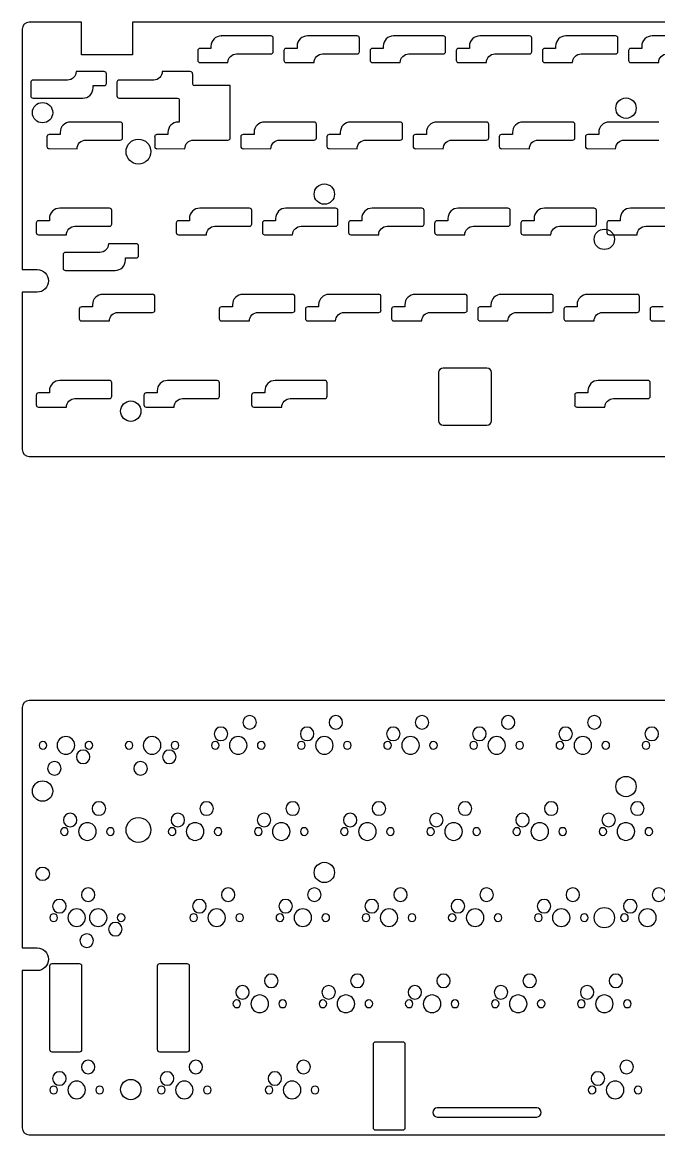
# Model space of a CAD drawing. Header units: millimetres. Extents: x -143 to 143, y -788 to -242.
# Drawn here: x -142.9 to -2.2, y -788.5 to -542.5 of the extents above; entities that cross this region are included whole.
import ezdxf

# ---------------------------------------------------------------- set-up
doc = ezdxf.new("R2010")
doc.units = ezdxf.units.MM
doc.header["$MEASUREMENT"] = 0
for name, color, linetype, true_color in [('IXPE  NEW', 4, 'Continuous', 0x00ffff), ('PET', 5, 'Continuous', 0x0000ff), ('Poron', 1, 'Continuous', 0xff0000), ('Under', 173, 'Continuous', 0x4564d7)]:
    doc.layers.add(name, color=color, linetype=linetype, true_color=true_color)

msp = doc.modelspace()

# ---------------------------------------------------------------- linework, layer by layer
at = {"layer": 'IXPE  NEW'}
for points in [[(-105.26, -553.87), (-105.26, -556.09)], [(-96.92, -565.05), (-96.92, -556.49), (-104.86, -556.49)], [(-110.48, -559.26), (-108.59, -559.26)], [(-108.19, -559.66), (-108.19, -564.55)]]:
    msp.add_lwpolyline(points, dxfattribs=at)
for centre in [(-14.21, -590.48, 4.62), (-14.21, -740.48, 4.62)]:
    msp.add_circle(centre, 2.25, dxfattribs=at)
msp.add_arc((-104.86, -556.09, 4.62), 0.4, 180, 270, dxfattribs=at)
at = {"layer": 'IXPE  NEW', "extrusion": (0, 0, -1)}
msp.add_arc((108.59, -559.66, -4.62), 0.4, 90, 180, dxfattribs=at)
at = {"layer": 'PET'}
for p, q in [((-136.79, -769.69, 4.62), (-136.79, -751.12, 4.62)), ((-136.29, -750.62, 4.62), (-130.29, -750.62, 4.62)), ((-129.79, -751.12, 4.62), (-129.79, -769.69, 4.62)), ((-112.99, -769.69, 4.62), (-112.99, -751.12, 4.62)), ((-112.49, -750.62, 4.62), (-106.49, -750.62, 4.62)), ((-105.99, -751.12, 4.62), (-105.99, -769.69, 4.62)), ((-65.28, -786.98, 4.62), (-65.28, -768.41, 4.62)), ((-64.78, -767.91, 4.62), (-58.78, -767.91, 4.62)), ((-58.28, -768.41, 4.62), (-58.28, -786.98, 4.62)), ((-130.29, -770.19, 4.62), (-136.29, -770.19, 4.62)), ((-106.49, -770.19, 4.62), (-112.49, -770.19, 4.62)), ((-58.78, -787.48, 4.62), (-64.78, -787.48, 4.62))]:
    msp.add_line(p, q, dxfattribs=at)
for points in [[(-142.91, -693.98), (-142.91, -747.18), (-139.6, -747.18)], [(-139.6, -752.18), (-142.91, -752.18), (-142.91, -786.98)], [(-29.14, -782.56), (-51.14, -782.56)], [(-51.14, -784.56), (-29.14, -784.56)]]:
    msp.add_lwpolyline(points, dxfattribs=at)
for centre, radius in [((-138.41, -712.48, 4.62), 2.25), ((-9.41, -711.48, 4.62), 2.25), ((-117.21, -721.08, 4.62), 2.75), ((-138.41, -730.78, 3.22), 1.5), ((-76.11, -730.48, 4.62), 2.25), ((-118.91, -778.48, 4.62), 2.25)]:
    msp.add_circle(centre, radius, dxfattribs=at)
for centre, radius, start, end in [((-141.41, -693.98, 4.62), 1.5, 90, 180), ((-92.62, -697.3, 4.62), 1.5, 0, 180), ((-73.57, -697.3, 4.62), 1.5, 0, 180), ((-54.52, -697.3, 4.62), 1.5, 0, 180), ((-35.47, -697.3, 4.62), 1.5, 0, 180), ((-16.42, -697.3, 4.62), 1.5, 0, 180), ((-98.97, -699.84, 4.62), 1.5, 0, 180), ((-92.62, -697.3, 4.62), 1.5, 180, 0), ((-79.92, -699.84, 4.62), 1.5, 0, 180), ((-73.57, -697.3, 4.62), 1.5, 180, 0), ((-60.87, -699.84, 4.62), 1.5, 0, 180), ((-54.52, -697.3, 4.62), 1.5, 180, 0), ((-41.82, -699.84, 4.62), 1.5, 0, 180), ((-35.47, -697.3, 4.62), 1.5, 180, 0), ((-22.77, -699.84, 4.62), 1.5, 0, 180), ((-16.42, -697.3, 4.62), 1.5, 180, 0), ((-3.72, -699.84, 4.62), 1.5, 0, 180), ((-133.26, -702.38, 4.62), 1.95, 360, 180), ((-114.21, -702.38, 4.62), 1.95, 360, 180), ((-98.97, -699.84, 4.62), 1.5, 180, 0), ((-95.16, -702.38, 4.62), 1.95, 360, 180), ((-79.92, -699.84, 4.62), 1.5, 180, 0), ((-76.11, -702.38, 4.62), 1.95, 360, 180), ((-60.87, -699.84, 4.62), 1.5, 180, 0), ((-57.06, -702.38, 4.62), 1.95, 360, 180), ((-41.82, -699.84, 4.62), 1.5, 180, 0), ((-38.01, -702.38, 4.62), 1.95, 360, 180), ((-22.77, -699.84, 4.62), 1.5, 180, 0), ((-18.96, -702.38, 4.62), 1.95, 360, 180), ((-3.72, -699.84, 4.62), 1.5, 180, 0), ((-138.34, -702.38, 4.62), 0.85, 0, 180), ((-138.34, -702.38, 4.62), 0.85, 180, 0), ((-133.26, -702.38, 4.62), 1.95, 180, 360), ((-129.45, -704.92, 4.62), 1.5, 0, 180), ((-128.18, -702.38, 4.62), 0.85, 0, 180), ((-128.18, -702.38, 4.62), 0.85, 180, 0), ((-119.29, -702.38, 4.62), 0.85, 0, 180), ((-119.29, -702.38, 4.62), 0.85, 180, 0), ((-114.21, -702.38, 4.62), 1.95, 180, 360), ((-110.4, -704.92, 4.62), 1.5, 0, 180), ((-109.13, -702.38, 4.62), 0.85, 0, 180), ((-109.13, -702.38, 4.62), 0.85, 180, 0), ((-100.24, -702.38, 4.62), 0.85, 0, 180), ((-100.24, -702.38, 4.62), 0.85, 180, 0), ((-95.16, -702.38, 4.62), 1.95, 180, 360), ((-90.08, -702.38, 4.62), 0.85, 0, 180), ((-90.08, -702.38, 4.62), 0.85, 180, 0), ((-81.19, -702.38, 4.62), 0.85, 0, 180), ((-81.19, -702.38, 4.62), 0.85, 180, 0), ((-76.11, -702.38, 4.62), 1.95, 180, 360), ((-71.03, -702.38, 4.62), 0.85, 0, 180), ((-71.03, -702.38, 4.62), 0.85, 180, 0), ((-62.14, -702.38, 4.62), 0.85, 0, 180), ((-62.14, -702.38, 4.62), 0.85, 180, 0), ((-57.06, -702.38, 4.62), 1.95, 180, 360), ((-51.98, -702.38, 4.62), 0.85, 0, 180), ((-51.98, -702.38, 4.62), 0.85, 180, 0), ((-43.09, -702.38, 4.62), 0.85, 0, 180), ((-43.09, -702.38, 4.62), 0.85, 180, 0), ((-38.01, -702.38, 4.62), 1.95, 180, 360), ((-32.93, -702.38, 4.62), 0.85, 0, 180), ((-32.93, -702.38, 4.62), 0.85, 180, 0), ((-24.04, -702.38, 4.62), 0.85, 0, 180), ((-24.04, -702.38, 4.62), 0.85, 180, 0), ((-18.96, -702.38, 4.62), 1.95, 180, 360), ((-13.88, -702.38, 4.62), 0.85, 0, 180), ((-13.88, -702.38, 4.62), 0.85, 180, 0), ((-4.99, -702.38, 4.62), 0.85, 0, 180), ((-4.99, -702.38, 4.62), 0.85, 180, 0), ((-135.8, -707.46, 4.62), 1.5, 0, 180), ((-129.45, -704.92, 4.62), 1.5, 180, 0), ((-116.75, -707.46, 4.62), 1.5, 0, 180), ((-110.4, -704.92, 4.62), 1.5, 180, 0), ((-135.8, -707.46, 4.62), 1.5, 180, 0), ((-116.75, -707.46, 4.62), 1.5, 180, 0), ((-125.96, -716.35, 4.62), 1.5, 0, 180), ((-102.15, -716.35, 4.62), 1.5, 0, 180), ((-83.1, -716.35, 4.62), 1.5, 0, 180), ((-64.05, -716.35, 4.62), 1.5, 0, 180), ((-45, -716.35, 4.62), 1.5, 0, 180), ((-25.95, -716.35, 4.62), 1.5, 0, 180), ((-6.9, -716.35, 4.62), 1.5, 0, 180), ((-132.31, -718.89, 4.62), 1.5, 0, 180), ((-125.96, -716.35, 4.62), 1.5, 180, 0), ((-108.5, -718.89, 4.62), 1.5, 0, 180), ((-102.15, -716.35, 4.62), 1.5, 180, 0), ((-89.45, -718.89, 4.62), 1.5, 0, 180), ((-83.1, -716.35, 4.62), 1.5, 180, 0), ((-70.4, -718.89, 4.62), 1.5, 0, 180), ((-64.05, -716.35, 4.62), 1.5, 180, 0), ((-51.35, -718.89, 4.62), 1.5, 0, 180), ((-45, -716.35, 4.62), 1.5, 180, 0), ((-32.3, -718.89, 4.62), 1.5, 0, 180), ((-25.95, -716.35, 4.62), 1.5, 180, 0), ((-13.25, -718.89, 4.62), 1.5, 0, 180), ((-6.9, -716.35, 4.62), 1.5, 180, 0), ((-133.58, -721.43, 4.62), 0.85, 0, 180), ((-132.31, -718.89, 4.62), 1.5, 180, 0), ((-128.5, -721.43, 4.62), 1.95, 360, 180), ((-123.42, -721.43, 4.62), 0.85, 0, 180), ((-109.77, -721.43, 4.62), 0.85, 0, 180), ((-108.5, -718.89, 4.62), 1.5, 180, 0), ((-104.69, -721.43, 4.62), 1.95, 360, 180), ((-99.61, -721.43, 4.62), 0.85, 0, 180), ((-90.72, -721.43, 4.62), 0.85, 0, 180), ((-89.45, -718.89, 4.62), 1.5, 180, 0), ((-85.64, -721.43, 4.62), 1.95, 360, 180), ((-80.56, -721.43, 4.62), 0.85, 0, 180), ((-71.67, -721.43, 4.62), 0.85, 0, 180), ((-70.4, -718.89, 4.62), 1.5, 180, 0), ((-66.59, -721.43, 4.62), 1.95, 360, 180), ((-61.51, -721.43, 4.62), 0.85, 0, 180), ((-52.62, -721.43, 4.62), 0.85, 0, 180), ((-51.35, -718.89, 4.62), 1.5, 180, 0), ((-47.54, -721.43, 4.62), 1.95, 360, 180), ((-42.46, -721.43, 4.62), 0.85, 0, 180), ((-33.57, -721.43, 4.62), 0.85, 0, 180), ((-32.3, -718.89, 4.62), 1.5, 180, 0), ((-28.49, -721.43, 4.62), 1.95, 360, 180), ((-23.41, -721.43, 4.62), 0.85, 0, 180), ((-14.52, -721.43, 4.62), 0.85, 0, 180), ((-13.25, -718.89, 4.62), 1.5, 180, 0), ((-9.44, -721.43, 4.62), 1.95, 360, 180), ((-4.36, -721.43, 4.62), 0.85, 0, 180), ((-133.58, -721.43, 4.62), 0.85, 180, 0), ((-128.5, -721.43, 4.62), 1.95, 180, 360), ((-123.42, -721.43, 4.62), 0.85, 180, 0), ((-109.77, -721.43, 4.62), 0.85, 180, 0), ((-104.69, -721.43, 4.62), 1.95, 180, 360), ((-99.61, -721.43, 4.62), 0.85, 180, 0), ((-90.72, -721.43, 4.62), 0.85, 180, 0), ((-85.64, -721.43, 4.62), 1.95, 180, 360), ((-80.56, -721.43, 4.62), 0.85, 180, 0), ((-71.67, -721.43, 4.62), 0.85, 180, 0), ((-66.59, -721.43, 4.62), 1.95, 180, 360), ((-61.51, -721.43, 4.62), 0.85, 180, 0), ((-52.62, -721.43, 4.62), 0.85, 180, 0), ((-47.54, -721.43, 4.62), 1.95, 180, 360), ((-42.46, -721.43, 4.62), 0.85, 180, 0), ((-33.57, -721.43, 4.62), 0.85, 180, 0), ((-28.49, -721.43, 4.62), 1.95, 180, 360), ((-23.41, -721.43, 4.62), 0.85, 180, 0), ((-14.52, -721.43, 4.62), 0.85, 180, 0), ((-9.44, -721.43, 4.62), 1.95, 180, 360), ((-4.36, -721.43, 4.62), 0.85, 180, 0), ((-128.34, -735.4, 4.62), 1.5, 0, 180), ((-128.34, -735.4, 4.62), 1.5, 180, 0), ((-97.38, -735.4, 4.62), 1.5, 0, 180), ((-97.38, -735.4, 4.62), 1.5, 180, 0), ((-78.33, -735.4, 4.62), 1.5, 0, 180), ((-78.33, -735.4, 4.62), 1.5, 180, 0), ((-59.28, -735.4, 4.62), 1.5, 0, 180), ((-59.28, -735.4, 4.62), 1.5, 180, 0), ((-40.23, -735.4, 4.62), 1.5, 0, 180), ((-40.23, -735.4, 4.62), 1.5, 180, 0), ((-21.18, -735.4, 4.62), 1.5, 0, 180), ((-21.18, -735.4, 4.62), 1.5, 180, 0), ((-2.13, -735.4, 4.62), 1.5, 0, 180), ((-2.13, -735.4, 4.62), 1.5, 180, 0), ((-134.69, -737.94, 4.62), 1.5, 0, 180), ((-134.69, -737.94, 4.62), 1.5, 180, 0), ((-103.73, -737.94, 4.62), 1.5, 0, 180), ((-103.73, -737.94, 4.62), 1.5, 180, 0), ((-84.68, -737.94, 4.62), 1.5, 0, 180), ((-84.68, -737.94, 4.62), 1.5, 180, 0), ((-65.63, -737.94, 4.62), 1.5, 0, 180), ((-65.63, -737.94, 4.62), 1.5, 180, 0), ((-46.58, -737.94, 4.62), 1.5, 0, 180), ((-46.58, -737.94, 4.62), 1.5, 180, 0), ((-27.53, -737.94, 4.62), 1.5, 0, 180), ((-27.53, -737.94, 4.62), 1.5, 180, 0), ((-8.48, -737.94, 4.62), 1.5, 0, 180), ((-8.48, -737.94, 4.62), 1.5, 180, 0), ((-135.96, -740.48, 4.62), 0.85, 0, 180), ((-130.88, -740.48, 4.62), 1.95, 360, 180), ((-126.12, -740.48, 4.62), 1.95, 360, 180), ((-121.04, -740.48, 4.62), 0.85, 0, 180), ((-105, -740.48, 4.62), 0.85, 0, 180), ((-99.92, -740.48, 4.62), 1.95, 360, 180), ((-94.84, -740.48, 4.62), 0.85, 0, 180), ((-85.95, -740.48, 4.62), 0.85, 0, 180), ((-80.87, -740.48, 4.62), 1.95, 360, 180), ((-75.79, -740.48, 4.62), 0.85, 0, 180), ((-66.9, -740.48, 4.62), 0.85, 0, 180), ((-61.82, -740.48, 4.62), 1.95, 360, 180), ((-56.74, -740.48, 4.62), 0.85, 0, 180), ((-47.85, -740.48, 4.62), 0.85, 0, 180), ((-42.77, -740.48, 4.62), 1.95, 360, 180), ((-37.69, -740.48, 4.62), 0.85, 0, 180), ((-28.8, -740.48, 4.62), 0.85, 0, 180), ((-23.72, -740.48, 4.62), 1.95, 360, 180), ((-18.64, -740.48, 4.62), 0.85, 0, 180), ((-9.75, -740.48, 4.62), 0.85, 0, 180), ((-4.67, -740.48, 4.62), 1.95, 360, 180), ((-135.96, -740.48, 4.62), 0.85, 180, 0), ((-130.88, -740.48, 4.62), 1.95, 180, 360), ((-126.12, -740.48, 4.62), 1.95, 180, 360), ((-122.31, -743.02, 4.62), 1.5, 0, 180), ((-121.04, -740.48, 4.62), 0.85, 180, 0), ((-105, -740.48, 4.62), 0.85, 180, 0), ((-99.92, -740.48, 4.62), 1.95, 180, 360), ((-94.84, -740.48, 4.62), 0.85, 180, 0), ((-85.95, -740.48, 4.62), 0.85, 180, 0), ((-80.87, -740.48, 4.62), 1.95, 180, 360), ((-75.79, -740.48, 4.62), 0.85, 180, 0), ((-66.9, -740.48, 4.62), 0.85, 180, 0), ((-61.82, -740.48, 4.62), 1.95, 180, 360), ((-56.74, -740.48, 4.62), 0.85, 180, 0), ((-47.85, -740.48, 4.62), 0.85, 180, 0), ((-42.77, -740.48, 4.62), 1.95, 180, 360), ((-37.69, -740.48, 4.62), 0.85, 180, 0), ((-28.8, -740.48, 4.62), 0.85, 180, 0), ((-23.72, -740.48, 4.62), 1.95, 180, 360), ((-18.64, -740.48, 4.62), 0.85, 180, 0), ((-9.75, -740.48, 4.62), 0.85, 180, 0), ((-4.67, -740.48, 4.62), 1.95, 180, 360), ((-128.66, -745.56, 4.62), 1.5, 0, 180), ((-122.31, -743.02, 4.62), 1.5, 180, 0), ((-128.66, -745.56, 4.62), 1.5, 180, 0), ((-87.86, -754.45, 4.62), 1.5, 0, 180), ((-87.86, -754.45, 4.62), 1.5, 180, 0), ((-68.81, -754.45, 4.62), 1.5, 0, 180), ((-68.81, -754.45, 4.62), 1.5, 180, 0), ((-49.76, -754.45, 4.62), 1.5, 0, 180), ((-49.76, -754.45, 4.62), 1.5, 180, 0), ((-30.71, -754.45, 4.62), 1.5, 0, 180), ((-30.71, -754.45, 4.62), 1.5, 180, 0), ((-11.66, -754.45, 4.62), 1.5, 0, 180), ((-11.66, -754.45, 4.62), 1.5, 180, 0), ((-94.21, -756.99, 4.62), 1.5, 0, 180), ((-94.21, -756.99, 4.62), 1.5, 180, 0), ((-90.4, -759.53, 4.62), 1.95, 360, 180), ((-75.16, -756.99, 4.62), 1.5, 0, 180), ((-75.16, -756.99, 4.62), 1.5, 180, 0), ((-71.35, -759.53, 4.62), 1.95, 360, 180), ((-56.11, -756.99, 4.62), 1.5, 0, 180), ((-56.11, -756.99, 4.62), 1.5, 180, 0), ((-52.3, -759.53, 4.62), 1.95, 360, 180), ((-37.06, -756.99, 4.62), 1.5, 0, 180), ((-37.06, -756.99, 4.62), 1.5, 180, 0), ((-33.25, -759.53, 4.62), 1.95, 360, 180), ((-18.01, -756.99, 4.62), 1.5, 0, 180), ((-18.01, -756.99, 4.62), 1.5, 180, 0), ((-14.2, -759.53, 4.62), 1.95, 360, 180), ((-95.48, -759.53, 4.62), 0.85, 0, 180), ((-95.48, -759.53, 4.62), 0.85, 180, 0), ((-90.4, -759.53, 4.62), 1.95, 180, 360), ((-85.32, -759.53, 4.62), 0.85, 0, 180), ((-85.32, -759.53, 4.62), 0.85, 180, 0), ((-76.43, -759.53, 4.62), 0.85, 0, 180), ((-76.43, -759.53, 4.62), 0.85, 180, 0), ((-71.35, -759.53, 4.62), 1.95, 180, 360), ((-66.27, -759.53, 4.62), 0.85, 0, 180), ((-66.27, -759.53, 4.62), 0.85, 180, 0), ((-57.38, -759.53, 4.62), 0.85, 0, 180), ((-57.38, -759.53, 4.62), 0.85, 180, 0), ((-52.3, -759.53, 4.62), 1.95, 180, 360), ((-47.22, -759.53, 4.62), 0.85, 0, 180), ((-47.22, -759.53, 4.62), 0.85, 180, 0), ((-38.33, -759.53, 4.62), 0.85, 0, 180), ((-38.33, -759.53, 4.62), 0.85, 180, 0), ((-33.25, -759.53, 4.62), 1.95, 180, 360), ((-28.17, -759.53, 4.62), 0.85, 0, 180), ((-28.17, -759.53, 4.62), 0.85, 180, 0), ((-19.28, -759.53, 4.62), 0.85, 0, 180), ((-19.28, -759.53, 4.62), 0.85, 180, 0), ((-14.2, -759.53, 4.62), 1.95, 180, 360), ((-9.12, -759.53, 4.62), 0.85, 0, 180), ((-9.12, -759.53, 4.62), 0.85, 180, 0), ((-128.34, -773.5, 4.62), 1.5, 0, 180), ((-104.53, -773.5, 4.62), 1.5, 0, 180), ((-80.71, -773.5, 4.62), 1.5, 0, 180), ((-9.28, -773.5, 4.62), 1.5, 0, 180), ((-134.69, -776.04, 4.62), 1.5, 0, 180), ((-128.34, -773.5, 4.62), 1.5, 180, 0), ((-110.88, -776.04, 4.62), 1.5, 0, 180), ((-104.53, -773.5, 4.62), 1.5, 180, 0), ((-87.06, -776.04, 4.62), 1.5, 0, 180), ((-80.71, -773.5, 4.62), 1.5, 180, 0), ((-15.63, -776.04, 4.62), 1.5, 0, 180), ((-9.28, -773.5, 4.62), 1.5, 180, 0), ((-134.69, -776.04, 4.62), 1.5, 180, 0), ((-130.88, -778.58, 4.62), 1.95, 360, 180), ((-110.88, -776.04, 4.62), 1.5, 180, 0), ((-107.07, -778.58, 4.62), 1.95, 360, 180), ((-87.06, -776.04, 4.62), 1.5, 180, 0), ((-83.25, -778.58, 4.62), 1.95, 360, 180), ((-15.63, -776.04, 4.62), 1.5, 180, 0), ((-11.82, -778.58, 4.62), 1.95, 360, 180), ((-135.96, -778.58, 4.62), 0.85, 0, 180), ((-135.96, -778.58, 4.62), 0.85, 180, 0), ((-130.88, -778.58, 4.62), 1.95, 180, 360), ((-125.8, -778.58, 4.62), 0.85, 0, 180), ((-125.8, -778.58, 4.62), 0.85, 180, 0), ((-112.15, -778.58, 4.62), 0.85, 0, 180), ((-112.15, -778.58, 4.62), 0.85, 180, 0), ((-107.07, -778.58, 4.62), 1.95, 180, 360), ((-101.99, -778.58, 4.62), 0.85, 0, 180), ((-101.99, -778.58, 4.62), 0.85, 180, 0), ((-88.33, -778.58, 4.62), 0.85, 0, 180), ((-88.33, -778.58, 4.62), 0.85, 180, 0), ((-83.25, -778.58, 4.62), 1.95, 180, 360), ((-78.17, -778.58, 4.62), 0.85, 0, 180), ((-78.17, -778.58, 4.62), 0.85, 180, 0), ((-16.9, -778.58, 4.62), 0.85, 0, 180), ((-16.9, -778.58, 4.62), 0.85, 180, 0), ((-11.82, -778.58, 4.62), 1.95, 180, 360), ((-6.74, -778.58, 4.62), 0.85, 0, 180), ((-6.74, -778.58, 4.62), 0.85, 180, 0), ((-51.14, -783.56, 3.22), 1, 90, 180), ((-51.14, -783.56, 3.22), 1, 180, 270), ((-29.14, -783.56, 3.22), 1, 0, 90), ((-29.14, -783.56, 3.22), 1, 270, 0), ((-141.41, -786.98, 4.62), 1.5, 180, 270)]:
    msp.add_arc(centre, radius, start, end, dxfattribs=at)
at = {"layer": 'PET', "extrusion": (1.14101e-27, -3.55271e-16, -1)}
msp.add_arc((139.6, -749.68, -4.62), 2.5, 90, 270, dxfattribs=at)
at = {"layer": 'PET', "extrusion": (0, 0, -1)}
for centre, start, end in [((136.29, -751.12, -4.62), 0.0207, 89.979), ((130.29, -751.12, -4.62), 90.021, 179.9793), ((112.49, -751.12, -4.62), 0.0207, 89.979), ((106.49, -751.12, -4.62), 90.021, 179.9793), ((136.29, -769.69, -4.62), 270.0209, 359.9791), ((130.29, -769.69, -4.62), 180.0207, 269.979), ((112.49, -769.69, -4.62), 270.0209, 359.9791), ((106.49, -769.69, -4.62), 180.0207, 269.979), ((64.78, -768.41, -4.62), 0.0207, 89.979), ((58.78, -768.41, -4.62), 90.0209, 179.9791), ((64.78, -786.98, -4.62), 270.021, 359.9793), ((58.78, -786.98, -4.62), 180.0207, 269.979)]:
    msp.add_arc(centre, 0.5, start, end, dxfattribs=at)
at = {"layer": 'PET'}
for points in [[(141.59, -692.48, 4.62), (0.09, -692.48, 4.62), (-141.41, -692.48, 4.62)], [(-141.41, -788.48, 4.62), (0.09, -788.48, 4.62), (141.59, -788.48, 4.62)]]:
    msp.add_open_spline(points, degree=2, dxfattribs=at)
at = {"layer": 'Poron'}
for points in [[(-40.15, -618.96), (-49.85, -618.96)], [(-50.85, -619.96), (-50.85, -630.59)], [(-39.15, -630.59), (-39.15, -619.96)], [(-49.85, -631.59), (-40.15, -631.59)]]:
    msp.add_lwpolyline(points, dxfattribs=at)
for centre, radius in [((-138.41, -562.48, 4.62), 2.25), ((-9.41, -561.48, 4.62), 2.25), ((-117.21, -571.08, 4.62), 2.75), ((-76.11, -580.48, 4.62), 2.25), ((-118.91, -628.48, 4.62), 2.25)]:
    msp.add_circle(centre, radius, dxfattribs=at)
for centre, start, end in [((-49.85, -619.96, 2.97), 90, 180), ((-40.15, -619.96, 2.97), 0, 90), ((-49.85, -630.59, 2.97), 180, 270), ((-40.15, -630.59, 2.97), 270, 0)]:
    msp.add_arc(centre, 1, start, end, dxfattribs=at)
at = {"layer": 'Under'}
for p, q in [((-98.9, -545.5, 4.62), (-98.89, -545.5, 4.62)), ((-87.9, -545.5, 4.62), (-98.9, -545.5, 4.62)), ((-87.4, -549, 4.62), (-87.4, -546, 4.62)), ((-79.85, -545.5, 4.62), (-79.84, -545.5, 4.62)), ((-68.85, -545.5, 4.62), (-79.85, -545.5, 4.62)), ((-68.35, -549, 4.62), (-68.35, -546, 4.62)), ((-60.8, -545.5, 4.62), (-60.79, -545.5, 4.62)), ((-49.8, -545.5, 4.62), (-60.8, -545.5, 4.62)), ((-49.3, -549, 4.62), (-49.3, -546, 4.62)), ((-41.75, -545.5, 4.62), (-41.74, -545.5, 4.62)), ((-30.75, -545.5, 4.62), (-41.75, -545.5, 4.62)), ((-30.25, -549, 4.62), (-30.25, -546, 4.62)), ((-22.7, -545.5, 4.62), (-22.69, -545.5, 4.62)), ((-11.7, -545.5, 4.62), (-22.7, -545.5, 4.62)), ((-11.2, -549, 4.62), (-11.2, -546, 4.62)), ((-3.65, -545.5, 4.62), (-3.64, -545.5, 4.62)), ((7.35, -545.5, 4.62), (-3.65, -545.5, 4.62)), ((-101.18, -548.26, 4.62), (-103.61, -548.26, 4.62)), ((-101.18, -547.78, 4.62), (-101.18, -548.26, 4.62)), ((-101.18, -548.26, 4.62), (-101.18, -548.26, 4.62)), ((-82.13, -548.26, 4.62), (-84.56, -548.26, 4.62)), ((-82.13, -547.78, 4.62), (-82.13, -548.26, 4.62)), ((-82.13, -548.26, 4.62), (-82.13, -548.26, 4.62)), ((-63.08, -548.26, 4.62), (-65.51, -548.26, 4.62)), ((-63.08, -547.78, 4.62), (-63.08, -548.26, 4.62)), ((-63.08, -548.26, 4.62), (-63.08, -548.26, 4.62)), ((-44.03, -548.26, 4.62), (-46.46, -548.26, 4.62)), ((-44.03, -547.78, 4.62), (-44.03, -548.26, 4.62)), ((-44.03, -548.26, 4.62), (-44.03, -548.26, 4.62)), ((-24.98, -548.26, 4.62), (-27.41, -548.26, 4.62)), ((-24.98, -547.78, 4.62), (-24.98, -548.26, 4.62)), ((-24.98, -548.26, 4.62), (-24.98, -548.26, 4.62)), ((-5.93, -548.26, 4.62), (-8.36, -548.26, 4.62)), ((-5.93, -547.78, 4.62), (-5.93, -548.26, 4.62)), ((-5.93, -548.26, 4.62), (-5.93, -548.26, 4.62)), ((-104.11, -548.76, 4.62), (-104.11, -550.88, 4.62)), ((-95.54, -549.5, 4.62), (-87.9, -549.5, 4.62)), ((-85.06, -548.76, 4.62), (-85.06, -550.88, 4.62)), ((-76.49, -549.5, 4.62), (-68.85, -549.5, 4.62)), ((-66.01, -548.76, 4.62), (-66.01, -550.88, 4.62)), ((-57.44, -549.5, 4.62), (-49.8, -549.5, 4.62)), ((-46.96, -548.76, 4.62), (-46.96, -550.88, 4.62)), ((-38.39, -549.5, 4.62), (-30.75, -549.5, 4.62)), ((-27.91, -548.76, 4.62), (-27.91, -550.88, 4.62)), ((-19.34, -549.5, 4.62), (-11.7, -549.5, 4.62)), ((-8.86, -548.76, 4.62), (-8.86, -550.88, 4.62)), ((-124.81, -553.37, 4.62), (-130.99, -553.37, 4.62)), ((-105.76, -553.37, 4.62), (-111.94, -553.37, 4.62)), ((-103.61, -551.38, 4.62), (-97.43, -551.39, 4.62)), ((-84.56, -551.38, 4.62), (-78.38, -551.39, 4.62)), ((-65.51, -551.38, 4.62), (-59.33, -551.39, 4.62)), ((-46.46, -551.38, 4.62), (-40.28, -551.39, 4.62)), ((-27.41, -551.38, 4.62), (-21.23, -551.39, 4.62)), ((-8.36, -551.38, 4.62), (-2.18, -551.39, 4.62)), ((-141.02, -555.76, 4.62), (-141.02, -558.76, 4.62)), ((-132.88, -555.26, 4.62), (-140.52, -555.26, 4.62)), ((-124.31, -555.99, 4.62), (-124.31, -553.87, 4.62)), ((-121.97, -555.76, 4.62), (-121.97, -558.76, 4.62)), ((-113.83, -555.26, 4.62), (-121.47, -555.26, 4.62)), ((-127.24, -556.49, 4.62), (-124.81, -556.49, 4.62)), ((-127.24, -556.5, 4.62), (-127.24, -556.49, 4.62)), ((-127.24, -556.97, 4.62), (-127.24, -556.5, 4.62)), ((-140.52, -559.26, 4.62), (-129.52, -559.26, 4.62)), ((-129.52, -559.26, 4.62), (-129.53, -559.26, 4.62)), ((-121.47, -559.26, 4.62), (-110.47, -559.26, 4.62)), ((-110.47, -559.26, 4.62), (-110.48, -559.26, 4.62)), ((-132.23, -564.55, 4.62), (-132.23, -564.55, 4.62)), ((-121.24, -564.55, 4.62), (-132.23, -564.55, 4.62)), ((-120.74, -568.05, 4.62), (-120.74, -565.05, 4.62)), ((-108.19, -564.55, 4.62), (-108.42, -564.55, 4.62)), ((-108.42, -564.55, 4.62), (-108.42, -564.55, 4.62)), ((-96.92, -568.05, 4.62), (-96.92, -565.05, 4.62)), ((-89.37, -564.55, 4.62), (-89.37, -564.55, 4.62)), ((-78.37, -564.55, 4.62), (-89.37, -564.55, 4.62)), ((-77.87, -568.05, 4.62), (-77.87, -565.05, 4.62)), ((-70.32, -564.55, 4.62), (-70.32, -564.55, 4.62)), ((-59.32, -564.55, 4.62), (-70.32, -564.55, 4.62)), ((-58.82, -568.05, 4.62), (-58.82, -565.05, 4.62)), ((-51.27, -564.55, 4.62), (-51.27, -564.55, 4.62)), ((-40.27, -564.55, 4.62), (-51.27, -564.55, 4.62)), ((-39.77, -568.05, 4.62), (-39.77, -565.05, 4.62)), ((-32.22, -564.55, 4.62), (-32.22, -564.55, 4.62)), ((-21.22, -564.55, 4.62), (-32.22, -564.55, 4.62)), ((-20.72, -568.05, 4.62), (-20.72, -565.05, 4.62)), ((-13.17, -564.55, 4.62), (-13.17, -564.55, 4.62)), ((-2.17, -564.55, 4.62), (-13.17, -564.55, 4.62)), ((-137.45, -567.81, 4.62), (-137.45, -569.93, 4.62)), ((-134.52, -567.31, 4.62), (-136.95, -567.31, 4.62)), ((-134.52, -566.83, 4.62), (-134.52, -567.31, 4.62)), ((-134.52, -567.31, 4.62), (-134.52, -567.31, 4.62)), ((-113.63, -567.81, 4.62), (-113.63, -569.93, 4.62)), ((-110.7, -567.31, 4.62), (-113.13, -567.31, 4.62)), ((-110.7, -566.83, 4.62), (-110.7, -567.31, 4.62)), ((-110.7, -567.31, 4.62), (-110.7, -567.31, 4.62)), ((-94.58, -567.81, 4.62), (-94.58, -569.93, 4.62)), ((-91.65, -567.31, 4.62), (-94.08, -567.31, 4.62)), ((-91.65, -566.83, 4.62), (-91.65, -567.31, 4.62)), ((-91.65, -567.31, 4.62), (-91.65, -567.31, 4.62)), ((-75.53, -567.81, 4.62), (-75.53, -569.93, 4.62)), ((-72.6, -567.31, 4.62), (-75.03, -567.31, 4.62)), ((-72.6, -566.83, 4.62), (-72.6, -567.31, 4.62)), ((-72.6, -567.31, 4.62), (-72.6, -567.31, 4.62)), ((-56.48, -567.81, 4.62), (-56.48, -569.93, 4.62)), ((-53.55, -567.31, 4.62), (-55.98, -567.31, 4.62)), ((-53.55, -566.83, 4.62), (-53.55, -567.31, 4.62)), ((-53.55, -567.31, 4.62), (-53.55, -567.31, 4.62)), ((-37.43, -567.81, 4.62), (-37.43, -569.93, 4.62)), ((-34.5, -567.31, 4.62), (-36.93, -567.31, 4.62)), ((-34.5, -566.83, 4.62), (-34.5, -567.31, 4.62)), ((-34.5, -567.31, 4.62), (-34.5, -567.31, 4.62)), ((-18.38, -567.81, 4.62), (-18.38, -569.93, 4.62)), ((-15.45, -567.31, 4.62), (-17.88, -567.31, 4.62)), ((-15.45, -566.83, 4.62), (-15.45, -567.31, 4.62)), ((-15.45, -567.31, 4.62), (-15.45, -567.31, 4.62)), ((-136.95, -570.43, 4.62), (-130.77, -570.44, 4.62)), ((-128.88, -568.55, 4.62), (-121.24, -568.55, 4.62)), ((-113.13, -570.43, 4.62), (-106.96, -570.44, 4.62)), ((-105.07, -568.55, 4.62), (-97.42, -568.55, 4.62)), ((-94.08, -570.43, 4.62), (-87.91, -570.44, 4.62)), ((-86.02, -568.55, 4.62), (-78.37, -568.55, 4.62)), ((-75.03, -570.43, 4.62), (-68.86, -570.44, 4.62)), ((-66.97, -568.55, 4.62), (-59.32, -568.55, 4.62)), ((-55.98, -570.43, 4.62), (-49.81, -570.44, 4.62)), ((-47.92, -568.55, 4.62), (-40.27, -568.55, 4.62)), ((-36.93, -570.43, 4.62), (-30.76, -570.44, 4.62)), ((-28.87, -568.55, 4.62), (-21.22, -568.55, 4.62)), ((-17.88, -570.43, 4.62), (-11.71, -570.44, 4.62)), ((-9.82, -568.55, 4.62), (-2.17, -568.55, 4.62)), ((-134.62, -583.6, 4.62), (-134.61, -583.6, 4.62)), ((-123.62, -583.6, 4.62), (-134.62, -583.6, 4.62)), ((-123.12, -587.1, 4.62), (-123.12, -584.1, 4.62)), ((-103.66, -583.6, 4.62), (-103.66, -583.6, 4.62)), ((-92.66, -583.6, 4.62), (-103.66, -583.6, 4.62)), ((-92.16, -587.1, 4.62), (-92.16, -584.1, 4.62)), ((-84.61, -583.6, 4.62), (-84.61, -583.6, 4.62)), ((-73.61, -583.6, 4.62), (-84.61, -583.6, 4.62)), ((-73.11, -587.1, 4.62), (-73.11, -584.1, 4.62)), ((-65.56, -583.6, 4.62), (-65.56, -583.6, 4.62)), ((-54.56, -583.6, 4.62), (-65.56, -583.6, 4.62)), ((-54.06, -587.1, 4.62), (-54.06, -584.1, 4.62)), ((-46.51, -583.6, 4.62), (-46.51, -583.6, 4.62)), ((-35.51, -583.6, 4.62), (-46.51, -583.6, 4.62)), ((-35.01, -587.1, 4.62), (-35.01, -584.1, 4.62)), ((-27.46, -583.6, 4.62), (-27.46, -583.6, 4.62)), ((-16.46, -583.6, 4.62), (-27.46, -583.6, 4.62)), ((-15.96, -587.1, 4.62), (-15.96, -584.1, 4.62)), ((-8.41, -583.6, 4.62), (-8.41, -583.6, 4.62)), ((2.59, -583.6, 4.62), (-8.41, -583.6, 4.62)), ((-139.83, -586.86, 4.62), (-139.83, -588.99, 4.62)), ((-136.9, -586.36, 4.62), (-139.33, -586.36, 4.62)), ((-136.9, -585.88, 4.62), (-136.9, -586.36, 4.62)), ((-136.9, -586.36, 4.62), (-136.9, -586.36, 4.62)), ((-131.26, -587.6, 4.62), (-123.62, -587.6, 4.62)), ((-108.87, -586.86, 4.62), (-108.87, -588.99, 4.62)), ((-105.94, -586.36, 4.62), (-108.37, -586.36, 4.62)), ((-105.94, -585.88, 4.62), (-105.94, -586.36, 4.62)), ((-105.94, -586.36, 4.62), (-105.94, -586.36, 4.62)), ((-100.3, -587.6, 4.62), (-92.66, -587.6, 4.62)), ((-89.82, -586.86, 4.62), (-89.82, -588.99, 4.62)), ((-86.89, -586.36, 4.62), (-89.32, -586.36, 4.62)), ((-86.89, -585.88, 4.62), (-86.89, -586.36, 4.62)), ((-86.89, -586.36, 4.62), (-86.89, -586.36, 4.62)), ((-81.25, -587.6, 4.62), (-73.61, -587.6, 4.62)), ((-70.77, -586.86, 4.62), (-70.77, -588.99, 4.62)), ((-67.84, -586.36, 4.62), (-70.27, -586.36, 4.62)), ((-67.84, -585.88, 4.62), (-67.84, -586.36, 4.62)), ((-67.84, -586.36, 4.62), (-67.84, -586.36, 4.62)), ((-62.2, -587.6, 4.62), (-54.56, -587.6, 4.62)), ((-51.72, -586.86, 4.62), (-51.72, -588.99, 4.62)), ((-48.79, -586.36, 4.62), (-51.22, -586.36, 4.62)), ((-48.79, -585.88, 4.62), (-48.79, -586.36, 4.62)), ((-48.79, -586.36, 4.62), (-48.79, -586.36, 4.62)), ((-43.15, -587.6, 4.62), (-35.51, -587.6, 4.62)), ((-32.67, -586.86, 4.62), (-32.67, -588.99, 4.62)), ((-29.74, -586.36, 4.62), (-32.17, -586.36, 4.62)), ((-29.74, -585.88, 4.62), (-29.74, -586.36, 4.62)), ((-29.74, -586.36, 4.62), (-29.74, -586.36, 4.62)), ((-24.1, -587.6, 4.62), (-16.46, -587.6, 4.62)), ((-13.62, -586.86, 4.62), (-13.62, -588.99, 4.62)), ((-10.69, -586.36, 4.62), (-13.12, -586.36, 4.62)), ((-10.69, -585.88, 4.62), (-10.69, -586.36, 4.62)), ((-10.69, -586.36, 4.62), (-10.69, -586.36, 4.62)), ((-5.05, -587.6, 4.62), (2.59, -587.6, 4.62)), ((-139.33, -589.49, 4.62), (-133.15, -589.49, 4.62)), ((-108.37, -589.49, 4.62), (-102.2, -589.49, 4.62)), ((-89.32, -589.49, 4.62), (-83.15, -589.49, 4.62)), ((-70.27, -589.49, 4.62), (-64.1, -589.49, 4.62)), ((-51.22, -589.49, 4.62), (-45.05, -589.49, 4.62)), ((-32.17, -589.49, 4.62), (-26, -589.49, 4.62)), ((-13.12, -589.49, 4.62), (-6.95, -589.49, 4.62)), ((-117.67, -591.47, 4.62), (-123.84, -591.47, 4.62)), ((-117.17, -594.09, 4.62), (-117.17, -591.97, 4.62)), ((-133.88, -593.86, 4.62), (-133.88, -596.86, 4.62)), ((-125.74, -593.36, 4.62), (-133.38, -593.36, 4.62)), ((-120.1, -594.59, 4.62), (-117.67, -594.59, 4.62)), ((-120.1, -594.6, 4.62), (-120.1, -594.59, 4.62)), ((-120.1, -595.08, 4.62), (-120.1, -594.6, 4.62)), ((-133.38, -597.36, 4.62), (-122.38, -597.36, 4.62)), ((-122.38, -597.36, 4.62), (-122.38, -597.36, 4.62)), ((-125.09, -602.65, 4.62), (-125.09, -602.65, 4.62)), ((-114.09, -602.65, 4.62), (-125.09, -602.65, 4.62)), ((-94.13, -602.65, 4.62), (-94.13, -602.65, 4.62)), ((-83.14, -602.65, 4.62), (-94.13, -602.65, 4.62)), ((-75.08, -602.65, 4.62), (-75.08, -602.65, 4.62)), ((-64.09, -602.65, 4.62), (-75.08, -602.65, 4.62)), ((-56.03, -602.65, 4.62), (-56.03, -602.65, 4.62)), ((-45.04, -602.65, 4.62), (-56.03, -602.65, 4.62)), ((-36.98, -602.65, 4.62), (-36.98, -602.65, 4.62)), ((-25.99, -602.65, 4.62), (-36.98, -602.65, 4.62)), ((-17.93, -602.65, 4.62), (-17.93, -602.65, 4.62)), ((-6.94, -602.65, 4.62), (-17.93, -602.65, 4.62)), ((-127.37, -604.93, 4.62), (-127.37, -605.41, 4.62)), ((-113.59, -606.15, 4.62), (-113.59, -603.15, 4.62)), ((-96.42, -604.93, 4.62), (-96.42, -605.41, 4.62)), ((-82.64, -606.15, 4.62), (-82.64, -603.15, 4.62)), ((-77.37, -604.93, 4.62), (-77.37, -605.41, 4.62)), ((-63.59, -606.15, 4.62), (-63.59, -603.15, 4.62)), ((-58.32, -604.93, 4.62), (-58.32, -605.41, 4.62)), ((-44.54, -606.15, 4.62), (-44.54, -603.15, 4.62)), ((-39.27, -604.93, 4.62), (-39.27, -605.41, 4.62)), ((-25.49, -606.15, 4.62), (-25.49, -603.15, 4.62)), ((-20.22, -604.93, 4.62), (-20.22, -605.41, 4.62)), ((-6.44, -606.15, 4.62), (-6.44, -603.15, 4.62)), ((-130.3, -605.91, 4.62), (-130.3, -608.04, 4.62)), ((-127.37, -605.41, 4.62), (-129.8, -605.41, 4.62)), ((-127.37, -605.41, 4.62), (-127.37, -605.41, 4.62)), ((-121.74, -606.65, 4.62), (-114.09, -606.65, 4.62)), ((-99.35, -605.91, 4.62), (-99.35, -608.04, 4.62)), ((-96.42, -605.41, 4.62), (-98.85, -605.41, 4.62)), ((-96.42, -605.41, 4.62), (-96.42, -605.41, 4.62)), ((-90.78, -606.65, 4.62), (-83.14, -606.65, 4.62)), ((-80.3, -605.91, 4.62), (-80.3, -608.04, 4.62)), ((-77.37, -605.41, 4.62), (-79.8, -605.41, 4.62)), ((-77.37, -605.41, 4.62), (-77.37, -605.41, 4.62)), ((-71.73, -606.65, 4.62), (-64.09, -606.65, 4.62)), ((-61.25, -605.91, 4.62), (-61.25, -608.04, 4.62)), ((-58.32, -605.41, 4.62), (-60.75, -605.41, 4.62)), ((-58.32, -605.41, 4.62), (-58.32, -605.41, 4.62)), ((-52.68, -606.65, 4.62), (-45.04, -606.65, 4.62)), ((-42.2, -605.91, 4.62), (-42.2, -608.04, 4.62)), ((-39.27, -605.41, 4.62), (-41.7, -605.41, 4.62)), ((-39.27, -605.41, 4.62), (-39.27, -605.41, 4.62)), ((-33.63, -606.65, 4.62), (-25.99, -606.65, 4.62)), ((-23.15, -605.91, 4.62), (-23.15, -608.04, 4.62)), ((-20.21, -605.41, 4.62), (-22.65, -605.41, 4.62)), ((-20.22, -605.41, 4.62), (-20.21, -605.41, 4.62)), ((-14.58, -606.65, 4.62), (-6.94, -606.65, 4.62)), ((-4.1, -605.91, 4.62), (-4.1, -608.04, 4.62)), ((-1.16, -605.41, 4.62), (-3.6, -605.41, 4.62)), ((-129.8, -608.54, 4.62), (-123.63, -608.54, 4.62)), ((-98.85, -608.54, 4.62), (-92.67, -608.54, 4.62)), ((-79.8, -608.54, 4.62), (-73.62, -608.54, 4.62)), ((-60.75, -608.54, 4.62), (-54.57, -608.54, 4.62)), ((-41.7, -608.54, 4.62), (-35.52, -608.54, 4.62)), ((-22.65, -608.54, 4.62), (-16.47, -608.54, 4.62)), ((-3.6, -608.54, 4.62), (2.58, -608.54, 4.62)), ((-134.62, -621.7, 4.62), (-134.61, -621.7, 4.62)), ((-123.62, -621.7, 4.62), (-134.62, -621.7, 4.62)), ((-123.12, -625.2, 4.62), (-123.12, -622.2, 4.62)), ((-110.8, -621.7, 4.62), (-110.8, -621.7, 4.62)), ((-99.8, -621.7, 4.62), (-110.8, -621.7, 4.62)), ((-99.3, -625.2, 4.62), (-99.3, -622.2, 4.62)), ((-86.99, -621.7, 4.62), (-86.99, -621.7, 4.62)), ((-75.99, -621.7, 4.62), (-86.99, -621.7, 4.62)), ((-75.49, -625.2, 4.62), (-75.49, -622.2, 4.62)), ((-15.55, -621.7, 4.62), (-15.55, -621.7, 4.62)), ((-4.55, -621.7, 4.62), (-15.55, -621.7, 4.62)), ((-4.05, -625.2, 4.62), (-4.05, -622.2, 4.62)), ((-136.9, -624.46, 4.62), (-139.33, -624.46, 4.62)), ((-136.9, -623.98, 4.62), (-136.9, -624.46, 4.62)), ((-136.9, -624.46, 4.62), (-136.9, -624.46, 4.62)), ((-113.08, -624.46, 4.62), (-115.51, -624.46, 4.62)), ((-113.08, -623.98, 4.62), (-113.08, -624.46, 4.62)), ((-113.08, -624.46, 4.62), (-113.08, -624.46, 4.62)), ((-89.27, -624.46, 4.62), (-91.7, -624.46, 4.62)), ((-89.27, -623.98, 4.62), (-89.27, -624.46, 4.62)), ((-89.27, -624.46, 4.62), (-89.27, -624.46, 4.62)), ((-17.83, -624.46, 4.62), (-20.26, -624.46, 4.62)), ((-17.83, -623.98, 4.62), (-17.83, -624.46, 4.62)), ((-17.83, -624.46, 4.62), (-17.83, -624.46, 4.62)), ((-139.83, -624.96, 4.62), (-139.83, -627.09, 4.62)), ((-131.26, -625.7, 4.62), (-123.62, -625.7, 4.62)), ((-116.02, -624.96, 4.62), (-116.02, -627.09, 4.62)), ((-107.45, -625.7, 4.62), (-99.8, -625.7, 4.62)), ((-92.2, -624.96, 4.62), (-92.2, -627.09, 4.62)), ((-83.64, -625.7, 4.62), (-75.99, -625.7, 4.62)), ((-20.76, -624.96, 4.62), (-20.76, -627.08, 4.62)), ((-12.2, -625.7, 4.62), (-4.55, -625.7, 4.62)), ((-139.33, -627.59, 4.62), (-133.15, -627.59, 4.62)), ((-115.52, -627.59, 4.62), (-109.34, -627.59, 4.62)), ((-91.7, -627.59, 4.62), (-85.53, -627.59, 4.62)), ((-20.26, -627.58, 4.62), (-14.09, -627.59, 4.62))]:
    msp.add_line(p, q, dxfattribs=at)
for points in [[(141.59, -542.48), (-118.55, -542.48), (-118.55, -549.7), (-129.8, -549.7), (-129.8, -542.48), (-141.41, -542.48)], [(-142.91, -543.98), (-142.91, -597.18), (-139.6, -597.18)], [(-139.6, -602.18), (-142.91, -602.18), (-142.91, -636.98)]]:
    msp.add_lwpolyline(points, dxfattribs=at)
for centre, radius, start, end in [((-141.41, -543.98, 4.62), 1.5, 90, 180), ((-98.9, -547.78, 4.62), 2.28, 89.8909, 180.0447), ((-87.9, -545.99, 4.62), 0.498, 359.7277, 90.2723), ((-79.85, -547.78, 4.62), 2.28, 89.8909, 180.0447), ((-68.85, -545.99, 4.62), 0.498, 359.7277, 90.2723), ((-60.8, -547.78, 4.62), 2.28, 89.8909, 180.0447), ((-49.8, -545.99, 4.62), 0.498, 359.7277, 90.2723), ((-41.75, -547.78, 4.62), 2.28, 89.8909, 180.0447), ((-30.75, -545.99, 4.62), 0.498, 359.7277, 90.2723), ((-22.7, -547.78, 4.62), 2.28, 89.8909, 180.0447), ((-11.7, -545.99, 4.62), 0.498, 359.7277, 90.2723), ((-3.65, -547.78, 4.62), 2.28, 89.8909, 180.0447), ((-103.61, -548.76, 4.62), 0.498, 89.7059, 180.2505), ((-84.56, -548.76, 4.62), 0.498, 89.7059, 180.2505), ((-65.51, -548.76, 4.62), 0.498, 89.7059, 180.2505), ((-46.46, -548.76, 4.62), 0.498, 89.7059, 180.2505), ((-27.41, -548.76, 4.62), 0.498, 89.7059, 180.2505), ((-8.36, -548.76, 4.62), 0.498, 89.7059, 180.2505), ((-103.61, -550.89, 4.62), 0.498, 179.7277, 270.2723), ((-87.9, -549, 4.62), 0.498, 269.7277, 0.2723), ((-84.56, -550.89, 4.62), 0.498, 179.7277, 270.2723), ((-68.85, -549, 4.62), 0.498, 269.7277, 0.2723), ((-65.51, -550.89, 4.62), 0.498, 179.7277, 270.2723), ((-49.8, -549, 4.62), 0.498, 269.7277, 0.2723), ((-46.46, -550.89, 4.62), 0.498, 179.7277, 270.2723), ((-30.75, -549, 4.62), 0.498, 269.7277, 0.2723), ((-27.41, -550.89, 4.62), 0.498, 179.7277, 270.2723), ((-11.7, -549, 4.62), 0.498, 269.7277, 0.2723), ((-8.36, -550.89, 4.62), 0.498, 179.7277, 270.2723), ((-124.81, -553.87, 4.62), 0.498, 359.7277, 90.2723), ((-105.76, -553.87, 4.62), 0.498, 359.7277, 90.2723), ((-140.53, -555.76, 4.62), 0.498, 89.7277, 180.2723), ((-121.48, -555.76, 4.62), 0.498, 89.7277, 180.2723), ((-129.52, -556.98, 4.62), 2.28, 269.8909, 0.0447), ((-124.81, -556, 4.62), 0.498, 269.7059, 0.2505), ((-140.53, -558.76, 4.62), 0.498, 179.7277, 270.2723), ((-121.48, -558.76, 4.62), 0.498, 179.7277, 270.2723), ((-132.24, -566.83, 4.62), 2.28, 89.8909, 180.0447), ((-121.23, -565.04, 4.62), 0.498, 359.7277, 90.2723), ((-108.42, -566.83, 4.62), 2.28, 89.8909, 180.0447), ((-97.42, -565.04, 4.62), 0.498, 359.7277, 0.2723), ((-89.37, -566.83, 4.62), 2.28, 89.8909, 180.0447), ((-78.37, -565.04, 4.62), 0.498, 359.7277, 90.2723), ((-70.32, -566.83, 4.62), 2.28, 89.8909, 180.0447), ((-59.32, -565.04, 4.62), 0.498, 359.7277, 90.2723), ((-51.27, -566.83, 4.62), 2.28, 89.8909, 180.0447), ((-40.27, -565.04, 4.62), 0.498, 359.7277, 90.2723), ((-32.22, -566.83, 4.62), 2.28, 89.8909, 180.0447), ((-21.22, -565.04, 4.62), 0.498, 359.7277, 90.2723), ((-13.17, -566.83, 4.62), 2.28, 89.8909, 180.0447), ((-136.95, -567.81, 4.62), 0.498, 89.7059, 180.2505), ((-121.23, -568.05, 4.62), 0.498, 269.7277, 0.2723), ((-113.14, -567.81, 4.62), 0.498, 89.7059, 180.2505), ((-97.42, -568.05, 4.62), 0.498, 269.7277, 0.2723), ((-94.09, -567.81, 4.62), 0.498, 89.7059, 180.2505), ((-78.37, -568.05, 4.62), 0.498, 269.7277, 0.2723), ((-75.04, -567.81, 4.62), 0.498, 89.7059, 180.2505), ((-59.32, -568.05, 4.62), 0.498, 269.7277, 0.2723), ((-55.99, -567.81, 4.62), 0.498, 89.7059, 180.2505), ((-40.27, -568.05, 4.62), 0.498, 269.7277, 0.2723), ((-36.94, -567.81, 4.62), 0.498, 89.7059, 180.2505), ((-21.22, -568.05, 4.62), 0.498, 269.7277, 0.2723), ((-17.89, -567.81, 4.62), 0.498, 89.7059, 180.2505), ((-136.95, -569.94, 4.62), 0.498, 179.7277, 270.2723), ((-113.14, -569.94, 4.62), 0.498, 179.7277, 270.2723), ((-94.09, -569.94, 4.62), 0.498, 179.7277, 270.2723), ((-75.04, -569.94, 4.62), 0.498, 179.7277, 270.2723), ((-55.99, -569.94, 4.62), 0.498, 179.7277, 270.2723), ((-36.94, -569.94, 4.62), 0.498, 179.7277, 270.2723), ((-17.89, -569.94, 4.62), 0.498, 179.7277, 270.2723), ((-134.62, -585.88, 4.62), 2.28, 89.8909, 180.0447), ((-123.61, -584.09, 4.62), 0.498, 359.7277, 90.2723), ((-103.66, -585.88, 4.62), 2.28, 89.8909, 180.0447), ((-92.66, -584.09, 4.62), 0.498, 359.7277, 90.2723), ((-84.61, -585.88, 4.62), 2.28, 89.8909, 180.0447), ((-73.61, -584.09, 4.62), 0.498, 359.7277, 90.2723), ((-65.56, -585.88, 4.62), 2.28, 89.8909, 180.0447), ((-54.56, -584.09, 4.62), 0.498, 359.7277, 90.2723), ((-46.51, -585.88, 4.62), 2.28, 89.8909, 180.0447), ((-35.51, -584.09, 4.62), 0.498, 359.7277, 90.2723), ((-27.46, -585.88, 4.62), 2.28, 89.8909, 180.0447), ((-16.46, -584.09, 4.62), 0.498, 359.7277, 90.2723), ((-8.41, -585.88, 4.62), 2.28, 89.8909, 180.0447), ((-139.33, -586.86, 4.62), 0.498, 89.7059, 180.2505), ((-123.61, -587.1, 4.62), 0.498, 269.7277, 0.2723), ((-108.37, -586.86, 4.62), 0.498, 89.7059, 180.2505), ((-92.66, -587.1, 4.62), 0.498, 269.7277, 0.2723), ((-89.32, -586.86, 4.62), 0.498, 89.7059, 180.2505), ((-73.61, -587.1, 4.62), 0.498, 269.7277, 0.2723), ((-70.27, -586.86, 4.62), 0.498, 89.7059, 180.2505), ((-54.56, -587.1, 4.62), 0.498, 269.7277, 0.2723), ((-51.22, -586.86, 4.62), 0.498, 89.7059, 180.2505), ((-35.51, -587.1, 4.62), 0.498, 269.7277, 0.2723), ((-32.17, -586.86, 4.62), 0.498, 89.7059, 180.2505), ((-16.46, -587.1, 4.62), 0.498, 269.7277, 0.2723), ((-13.12, -586.86, 4.62), 0.498, 89.7059, 180.2505), ((-139.33, -588.99, 4.62), 0.498, 179.7277, 270.2723), ((-108.37, -588.99, 4.62), 0.498, 179.7277, 270.2723), ((-89.32, -588.99, 4.62), 0.498, 179.7277, 270.2723), ((-70.27, -588.99, 4.62), 0.498, 179.7277, 270.2723), ((-51.22, -588.99, 4.62), 0.498, 179.7277, 270.2723), ((-32.17, -588.99, 4.62), 0.498, 179.7277, 270.2723), ((-13.12, -588.99, 4.62), 0.498, 179.7277, 270.2723), ((-117.67, -591.97, 4.62), 0.498, 359.7277, 90.2723), ((-133.38, -593.86, 4.62), 0.498, 89.7277, 180.2723), ((-122.38, -595.08, 4.62), 2.28, 269.8909, 0.0447), ((-117.67, -594.1, 4.62), 0.498, 269.7059, 0.2505), ((-133.38, -596.86, 4.62), 0.498, 179.7277, 270.2723), ((-125.09, -604.93, 4.62), 2.28, 89.8909, 180.0447), ((-114.09, -603.14, 4.62), 0.498, 359.7277, 90.2723), ((-94.14, -604.93, 4.62), 2.28, 89.8909, 180.0447), ((-83.13, -603.14, 4.62), 0.498, 359.7277, 90.2723), ((-75.09, -604.93, 4.62), 2.28, 89.8909, 180.0447), ((-64.08, -603.14, 4.62), 0.498, 359.7277, 90.2723), ((-56.04, -604.93, 4.62), 2.28, 89.8909, 180.0447), ((-45.03, -603.14, 4.62), 0.498, 359.7277, 90.2723), ((-36.99, -604.93, 4.62), 2.28, 89.8909, 180.0447), ((-25.98, -603.14, 4.62), 0.498, 359.7277, 90.2723), ((-17.94, -604.93, 4.62), 2.28, 89.8909, 180.0447), ((-6.93, -603.14, 4.62), 0.498, 359.7277, 90.2723), ((-129.8, -605.91, 4.62), 0.498, 89.7059, 180.2505), ((-114.09, -606.15, 4.62), 0.498, 269.7277, 0.2723), ((-98.85, -605.91, 4.62), 0.498, 89.7059, 180.2505), ((-83.13, -606.15, 4.62), 0.498, 269.7277, 0.2723), ((-79.8, -605.91, 4.62), 0.498, 89.7059, 180.2505), ((-64.08, -606.15, 4.62), 0.498, 269.7277, 0.2723), ((-60.75, -605.91, 4.62), 0.498, 89.7059, 180.2505), ((-45.03, -606.15, 4.62), 0.498, 269.7277, 0.2723), ((-41.7, -605.91, 4.62), 0.498, 89.7059, 180.2505), ((-25.98, -606.15, 4.62), 0.498, 269.7277, 0.2723), ((-22.65, -605.91, 4.62), 0.498, 89.7059, 180.2505), ((-6.93, -606.15, 4.62), 0.498, 269.7277, 0.2723), ((-3.6, -605.91, 4.62), 0.498, 89.7059, 180.2505), ((-129.81, -608.04, 4.62), 0.498, 179.7277, 270.2723), ((-98.85, -608.04, 4.62), 0.498, 179.7277, 270.2723), ((-79.8, -608.04, 4.62), 0.498, 179.7277, 270.2723), ((-60.75, -608.04, 4.62), 0.498, 179.7277, 270.2723), ((-41.7, -608.04, 4.62), 0.498, 179.7277, 270.2723), ((-22.65, -608.04, 4.62), 0.498, 179.7277, 270.2723), ((-3.6, -608.04, 4.62), 0.498, 179.7277, 270.2723), ((-134.62, -623.98, 4.62), 2.28, 89.8909, 180.0447), ((-123.61, -622.19, 4.62), 0.498, 359.7277, 90.2723), ((-110.8, -623.98, 4.62), 2.28, 89.8909, 180.0447), ((-99.8, -622.2, 4.62), 0.498, 359.7277, 90.2723), ((-86.99, -623.98, 4.62), 2.28, 89.8909, 180.0447), ((-75.99, -622.19, 4.62), 0.498, 359.7277, 90.2723), ((-15.55, -623.98, 4.62), 2.28, 89.8909, 180.0447), ((-4.55, -622.19, 4.62), 0.498, 359.7277, 90.2723), ((-139.33, -624.96, 4.62), 0.498, 89.7059, 180.2505), ((-115.52, -624.96, 4.62), 0.498, 89.7059, 180.2505), ((-91.7, -624.96, 4.62), 0.498, 89.7059, 180.2505), ((-20.27, -624.96, 4.62), 0.498, 89.7059, 180.2505), ((-139.33, -627.09, 4.62), 0.498, 179.7277, 270.2723), ((-123.61, -625.2, 4.62), 0.498, 269.7277, 0.2723), ((-115.52, -627.09, 4.62), 0.498, 179.7277, 270.2723), ((-99.8, -625.2, 4.62), 0.498, 269.7277, 0.2723), ((-91.7, -627.09, 4.62), 0.498, 179.7277, 270.2723), ((-75.99, -625.2, 4.62), 0.498, 269.7277, 0.2723), ((-20.27, -627.09, 4.62), 0.498, 179.7277, 270.2723), ((-4.55, -625.2, 4.62), 0.498, 269.7277, 0.2723), ((-141.41, -636.98, 4.62), 1.5, 180, 270)]:
    msp.add_arc(centre, radius, start, end, dxfattribs=at)
at = {"layer": 'Under', "extrusion": (0, 0, -1)}
for centre, start, end in [((95.55, -551.39, -4.62), 359.9766, 90.1304), ((76.5, -551.39, -4.62), 359.9766, 90.1304), ((57.45, -551.39, -4.62), 359.9766, 90.1304), ((38.4, -551.39, -4.62), 359.9766, 90.1304), ((19.35, -551.39, -4.62), 359.9766, 90.1304), ((0.3, -551.39, -4.62), 359.9766, 90.1304), ((132.88, -553.37, -4.62), 179.9766, 270.1304), ((113.83, -553.37, -4.62), 179.9766, 270.1304), ((128.88, -570.44, -4.62), 359.9766, 90.1304), ((105.07, -570.44, -4.62), 359.9766, 90.1304), ((86.02, -570.44, -4.62), 359.9766, 90.1304), ((66.97, -570.44, -4.62), 359.9766, 90.1304), ((47.92, -570.44, -4.62), 359.9766, 90.1304), ((28.87, -570.44, -4.62), 359.9766, 90.1304), ((9.82, -570.44, -4.62), 359.9766, 90.1304), ((131.26, -589.49, -4.62), 359.9766, 90.1304), ((100.31, -589.49, -4.62), 359.9766, 90.1304), ((81.26, -589.49, -4.62), 359.9766, 90.1304), ((62.21, -589.49, -4.62), 359.9766, 90.1304), ((43.16, -589.49, -4.62), 359.9766, 90.1304), ((24.11, -589.49, -4.62), 359.9766, 90.1304), ((5.06, -589.49, -4.62), 359.9766, 90.1304), ((125.73, -591.47, -4.62), 179.9766, 270.1304), ((121.74, -608.54, -4.62), 359.9766, 90.1304), ((90.78, -608.54, -4.62), 359.9766, 90.1304), ((71.73, -608.54, -4.62), 359.9766, 90.1304), ((52.68, -608.54, -4.62), 359.9766, 90.1304), ((33.63, -608.54, -4.62), 359.9766, 90.1304), ((14.58, -608.54, -4.62), 359.9766, 90.1304), ((131.26, -627.59, -4.62), 359.9766, 90.1304), ((107.45, -627.59, -4.62), 359.9766, 90.1304), ((83.64, -627.59, -4.62), 359.9766, 90.1304), ((12.2, -627.59, -4.62), 359.9766, 90.1304)]:
    msp.add_arc(centre, 1.89, start, end, dxfattribs=at)
at = {"layer": 'Under', "extrusion": (1.14101e-27, -3.55271e-16, -1)}
msp.add_arc((139.6, -599.68, -4.62), 2.5, 90, 270, dxfattribs=at)
at = {"layer": 'Under'}
msp.add_open_spline([(-141.41, -638.48, 4.62), (0.09, -638.48, 4.62), (141.59, -638.48, 4.62)], degree=2, dxfattribs=at)

doc.saveas('drawing.dxf')
